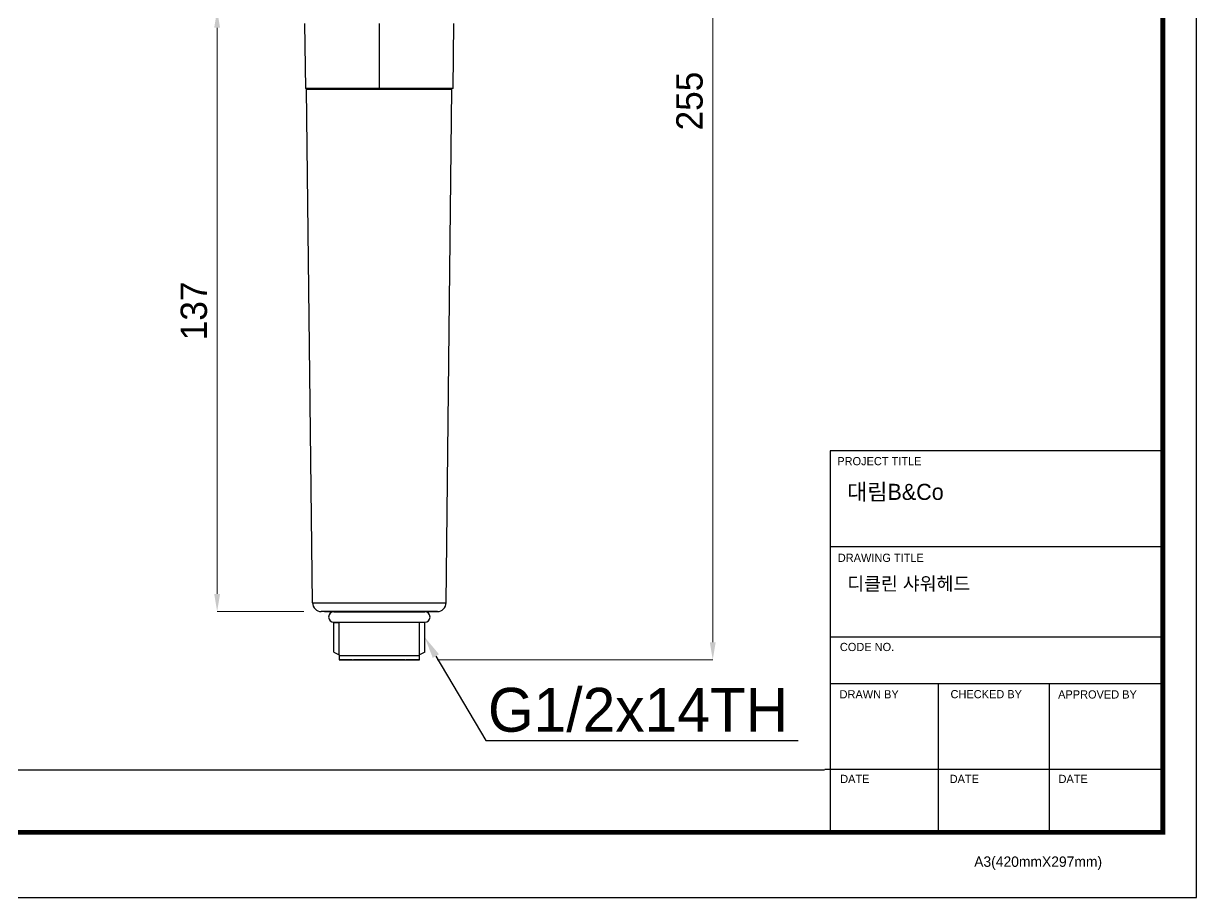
# Model space of a CAD drawing. Extents: x 0 to 474, y 0 to 347.
# Drawn here: x 206.8 to 473.9, y 0 to 199.2 of the extents above; entities that cross this region are included whole.
import ezdxf
from ezdxf import colors
from ezdxf.entities.mleader import LeaderData, LeaderLine
from ezdxf.math import Vec2, Vec3

# ---------------------------------------------------------------- set-up
doc = ezdxf.new("R2010")
doc.units = 0
doc.header["$LTSCALE"] = 10
doc.header["$MEASUREMENT"] = 0
doc.header["$PDMODE"] = 3
doc.header["$PDSIZE"] = -10
doc.layers.get('0').update_dxf_attribs({"linetype": 'CONTINUOUS'})
doc.layers.get('DEFPOINTS').update_dxf_attribs({"linetype": 'CONTINUOUS'})
doc.layers.add('THIN', color=8, linetype='CONTINUOUS')
doc.styles.add('Daelim Dimension', font='\x7f\x7f\x7f\x7f.TTF')
doc.dimstyles.new('DEFAULT', dxfattribs={"dimscale": 2, "dimtxt": 2, "dimasz": 2, "dimexe": 0, "dimexo": 2, "dimgap": 1, "dimtad": 1, "dimdec": 1, "dimzin": 9, "dimdsep": 46, "dimtxsty": 'Daelim Dimension', "dimcen": 0.5, "dimclrd": 252, "dimclre": 252, "dimclrt": 3, "dimadec": 1, "dimazin": 0, "dimtfac": 1, "dimtdec": 1, "dimtix": 1, "dimtmove": 0, "dimatfit": 3, "dimfxl": 0, "dimtolj": 1, "dimtzin": 1, "dimlwd": 9, "dimlwe": 9, "dimarcsym": 0})

# ---------------------------------------------------------------- blocks, each defined once
blk = doc.blocks.new('*D10')
at = {"color": 5, "lineweight": 9, "ltscale": 0.4}
for p, q in [((268, 202.17), (250.9, 202.17)), ((250.9, 198.17), (250.9, 69.17)), ((270.61, 65.17), (250.9, 65.17))]:
    blk.add_line(p, q, dxfattribs=at)
at = {"color": 5, "ltscale": 0.4}
for points in [[(250.23, 198.17), (251.57, 198.17), (250.9, 202.17)], [(250.23, 69.17), (251.57, 69.17), (250.9, 65.17)]]:
    blk.add_solid(points, dxfattribs=at)
at = {"layer": 'DEFPOINTS', "color": 0, "ltscale": 0.4}
for p in [(272, 202.17), (250.9, 65.17), (274.61, 65.17)]:
    blk.add_point(p, dxfattribs=at)
at = {"color": 7, "lineweight": -3, "ltscale": 0.4, "insert": (245.63, 133.67), "char_height": 6, "attachment_point": 5, "rotation": 90, "style": 'Daelim Dimension'}
blk.add_mtext('\\A1;137', dxfattribs=at)
blk = doc.blocks.new('*D11')
at = {"color": 5, "lineweight": 9, "ltscale": 0.5}
for p, q in [((257.95, 308.79), (363.76, 308.79)), ((363.76, 304.79), (363.76, 58.17)), ((300.98, 54.17), (363.76, 54.17))]:
    blk.add_line(p, q, dxfattribs=at)
at = {"color": 5, "ltscale": 0.5}
for points in [[(363.1, 304.79), (364.43, 304.79), (363.76, 308.79)], [(363.1, 58.17), (364.43, 58.17), (363.76, 54.17)]]:
    blk.add_solid(points, dxfattribs=at)
at = {"layer": 'DEFPOINTS', "color": 0, "ltscale": 0.5}
for p in [(253.95, 308.79), (296.98, 54.17), (363.76, 54.17)]:
    blk.add_point(p, dxfattribs=at)
at = {"color": 7, "ltscale": 0.5, "insert": (358.5, 181.48), "char_height": 6, "attachment_point": 5, "rotation": 90, "style": 'Daelim Dimension'}
blk.add_mtext('\\A1;255', dxfattribs=at)

msp = doc.modelspace()

# ---------------------------------------------------------------- linework, layer by layer
at = {"lineweight": -3, "ltscale": 0.4}
for p, q in [((270.83, 199.17), (271, 184.37)), ((287.83, 199.17), (287.83, 184.37)), ((304.66, 184.37), (304.83, 199.17)), ((287.83, 184.37), (271, 184.37)), ((271.62, 184.37), (271.62, 184.17)), ((304.66, 184.37), (287.83, 184.37)), ((287.83, 184.17), (287.83, 184.37)), ((304.04, 184.17), (304.04, 184.37)), ((271.28, 184.17), (304.38, 184.17)), ((272.61, 67.14), (271.28, 184.17)), ((303.05, 67.14), (304.38, 184.17)), ((272.61, 67.14), (303.05, 67.14)), ((301.05, 65.17), (274.61, 65.17)), ((275.35, 65.17), (300.31, 65.17)), ((276.05, 65.17), (288.52, 65.17)), ((277.48, 65.12), (298.18, 65.12)), ((294.96, 65.17), (301.01, 65.17)), ((301.05, 65.17), (296.98, 65.17)), ((296.98, 65.17), (301.05, 65.17)), ((277.5, 55.94), (277.5, 62.72)), ((277.5, 62.67), (278.68, 62.67)), ((298.16, 62.67), (296.98, 62.67)), ((298.16, 55.94), (298.16, 62.72))]:
    msp.add_line(p, q, dxfattribs=at)
at = {"color": 5, "ltscale": 40}
for p, q in [((466.26, 101.79), (390.52, 101.79)), ((466.26, 79.9), (390.52, 79.9)), ((466.26, 79.9), (390.52, 79.9)), ((466.26, 59.3), (390.52, 59.3)), ((466.26, 59.3), (390.52, 59.3)), ((466.26, 48.68), (390.52, 48.68)), ((466.26, 48.68), (390.52, 48.68)), ((415.12, 48.68), (415.12, 14.87)), ((440.37, 48.68), (440.37, 14.87)), ((466.26, 29.15), (389.32, 29.15)), ((466.26, 29.15), (391.11, 29.15)), ((466.26, 14.87), (401.35, 14.87))]:
    msp.add_line(p, q, dxfattribs=at)
at = {"color": 5, "ltscale": 0.5}
msp.add_line((390.52, 101.79), (390.52, 14.41), dxfattribs=at)
at = {"lineweight": -3, "ltscale": 0.5}
msp.add_line((277.48, 62.72), (298.18, 62.72), dxfattribs=at)
at = {"lineweight": -3}
for p, q in [((277.49, 55.94), (278.67, 55.33)), ((278.67, 55.33), (278.67, 54.17)), ((278.67, 54.17), (278.68, 54.17)), ((278.68, 54.17), (278.67, 54.17)), ((278.68, 54.17), (281.68, 54.17)), ((281.68, 54.17), (278.68, 54.17)), ((281.68, 54.17), (293.98, 54.17)), ((293.7, 54.17), (281.95, 54.17)), ((293.98, 54.17), (296.98, 54.17)), ((296.98, 54.17), (293.98, 54.17)), ((298.17, 55.94), (296.98, 55.33)), ((296.98, 54.17), (296.98, 55.33)), ((296.98, 54.17), (296.98, 54.17)), ((296.98, 54.17), (296.98, 54.17))]:
    msp.add_line(p, q, dxfattribs=at)
at = {"color": 5}
msp.add_line((7.62, 29.1), (389.23, 29.1), dxfattribs=at)
at = {"ltscale": 0.5}
msp.add_lwpolyline([(0, 0), (473.93, 0), (473.93, 347.26), (0, 347.26)], close=True, dxfattribs=at)
at = {"color": 5, "linetype": 'ByBlock', "lineweight": 200, "const_width": 1.09}
msp.add_lwpolyline([(7.62, 14.87), (466.26, 14.87), (466.26, 339.19), (7.62, 339.19)], close=True, dxfattribs=at)
at = {"lineweight": -3, "ltscale": 0.4}
for centre, radius, start, end in [((274.61, 67.17), 2, 180.6482, 270), ((301.05, 67.17), 2, 270, 359.3518), ((277.48, 63.92), 1.2, 90, 270), ((298.18, 63.92), 1.2, 270, 90)]:
    msp.add_arc(centre, radius, start, end, dxfattribs=at)
at = {"layer": 'THIN', "lineweight": -3, "ltscale": 0.4}
for p, q in [((278.67, 55.33), (278.68, 62.72)), ((296.98, 55.33), (296.98, 62.72)), ((278.67, 55.33), (278.67, 55.33)), ((278.67, 55.17), (296.98, 55.17))]:
    msp.add_line(p, q, dxfattribs=at)

# ---------------------------------------------------------------- texts
at = {"color": 5, "ltscale": 40, "style": 'Daelim Dimension'}
for s, height, p in [('PROJECT TITLE', 1.8702, (392.12, 98.5)), ('DRAWING TITLE', 1.8702, (392.24, 76.48)), ('CODE NO.', 1.87, (392.71, 56.16)), ('DRAWN BY', 1.87, (392.64, 45.38)), ('CHECKED BY', 1.87, (417.91, 45.41)), ('APPROVED BY', 1.8702, (442.41, 45.35)), ('DATE', 1.87, (392.78, 26.1)), ('DATE', 1.87, (417.71, 26.1)), ('DATE', 1.87, (442.5, 26.1)), ('A3(420mmX297mm)', 2.3604, (423.3, 7))]:
    msp.add_text(s, height=height, dxfattribs=at).set_placement(p)
at = {"attachment_point": 1, "style": 'Daelim Dimension'}
for s, insert, char_height, width in [('대림B&Co', (394.35, 94.27), 3.666, 58.9243), ('디클린 샤워헤드', (394.38, 73.05), 3.061, 51.5068)]:
    msp.add_mtext(s, dxfattribs=dict(at, insert=insert, char_height=char_height, width=width))

# ---------------------------------------------------------------- dimensions: what is measured, and where the dimension line sits
at = {"color": 5, "ltscale": 0.5}
dim = msp.add_linear_dim(base=(363.76, 54.17), p1=(253.95, 308.79), p2=(296.98, 54.17), angle=90, dimstyle='DEFAULT', override={"dimtxt": 3, "dimdec": 0, "dimclrd": 5, "dimclre": 5, "dimclrt": 7}, dxfattribs=at)
dim.commit()
dim.dimension.update_dxf_attribs({"geometry": '*D11', "text_midpoint": (358.5, 181.48)})
at = {"lineweight": -3, "ltscale": 0.4}
dim = msp.add_linear_dim(base=(250.9, 65.17), p1=(272, 202.17), p2=(274.61, 65.17), angle=90, dimstyle='DEFAULT', override={"dimtxt": 3, "dimdec": 0, "dimclrd": 5, "dimclre": 5, "dimclrt": 7}, dxfattribs=at)
dim.commit()
dim.dimension.update_dxf_attribs({"geometry": '*D10', "text_midpoint": (245.63, 133.67)})

# ---------------------------------------------------------------- leaders
ml = msp.add_multileader_mtext('Standard')
ml.set_content('\\A1;G1/2x14TH', color=256, style='Daelim Dimension')
ml.set_leader_properties(color=5)
ml.build(insert=Vec2(0, 0))
ml.multileader.update_dxf_attribs({"text_left_attachment_type": 6, "text_right_attachment_type": 6, "dogleg_length": 0.36, "arrow_head_size": 5})
ctx = ml.context
ctx.base_point, ctx.char_height, ctx.arrow_head_size, ctx.landing_gap_size, ctx.plane_origin = Vec3(312.48, 35.78), 10, 5, 0.09, Vec3(298.16, 59.33)
ctx.left_attachment, ctx.right_attachment = 6, 6
notes = []
notes.append((ctx, [(0, (1, 1, 0), (312.12, 35.78), (1, 0), 0.36, [(0, [(298.16, 59.33)], 0, [])])]))
ctx.mtext.insert, ctx.mtext.flow_direction = Vec3(312.57, 47.78), 5
for ctx, leaders in notes:
    for number, flags, end, landing, length, lines in leaders:
        leader = LeaderData()
        leader.index, (leader.has_last_leader_line, leader.has_dogleg_vector, leader.attachment_direction) = number, flags
        leader.last_leader_point, leader.dogleg_vector, leader.dogleg_length = Vec3(end), Vec3(landing), length
        for number, points, colour, breaks in lines:
            line = LeaderLine()
            line.index, line.vertices, line.color, line.breaks = number, Vec3.list(points), colors.encode_raw_color(colour), breaks
            leader.lines.append(line)
        ctx.leaders.append(leader)

doc.saveas('drawing.dxf')
